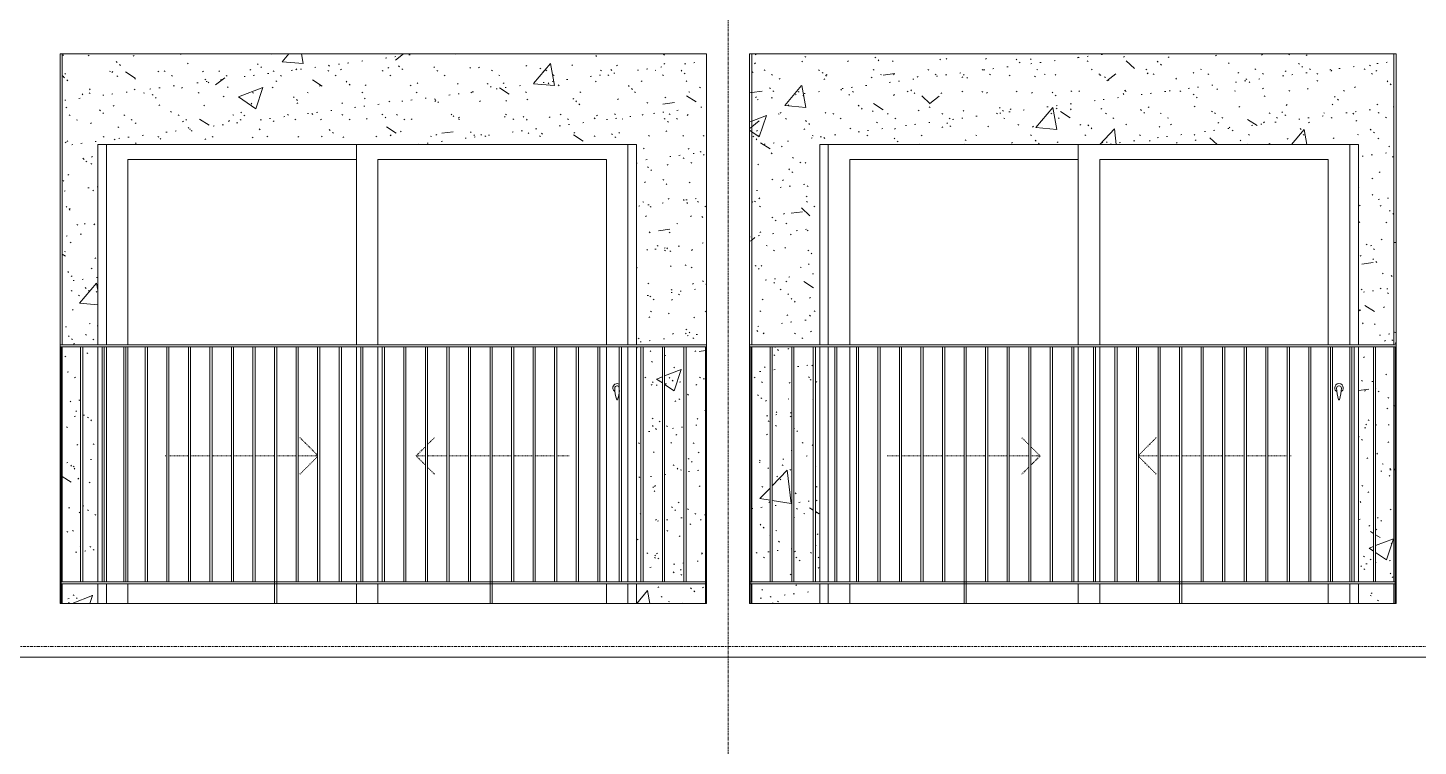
# Model space of a CAD drawing. Header units: millimetres. Extents: x -134153 to 99383, y -5233 to 35400.
# Drawn here: x -95003 to -88550, y 25537 to 28871 of the extents above; entities that cross this region are included whole.
import ezdxf

# ---------------------------------------------------------------- set-up
doc = ezdxf.new("R2010")
doc.units = ezdxf.units.MM
for name, pattern in [('Centre', [31.75, 6.35, -4.7625, 15.875, -4.7625]), ('Dash', [6, 3, -3]), ('Grid Line', [22.225, 12.7, -3.175, 3.175, -3.175])]:
    doc.linetypes.add(name, pattern=pattern)
for name, color, linetype, lineweight in [('0-1', 7, 'Continuous', 5), ('A-DOOR', 31, 'Continuous', 9), ('A-DOOR-FRAM', 31, 'Continuous', 9), ('A-DOOR-HDLN', 31, 'Dash', 9), ('A-FLOR-HRAL', 11, 'Continuous', 9), ('A-FLOR-LEVL-2', 51, 'Centre', 9), ('A-WALL', 113, 'Continuous', 9), ('A-WALL-PATT-1', 9, 'Continuous', 9), ('I-WALL-1', 7, 'Continuous', 9), ('S-GRID-1', 1, 'Grid Line', 9)]:
    doc.layers.add(name, color=color, linetype=linetype, lineweight=lineweight)
pattern_1 = [(37.5, (-81864.44, 1200), (-5.1206, 156.61216), [5.364, -118.181, 5.364, -132.812, -132.08]), (37.5, (-81864.44, 1200), (-5.1206, 156.61216), [-261.722, 5.364, -126.716]), (7.5, (-81864.44, 1200), (143.847, 229.3842), [5.364, -61.285, 5.364, -105.989, -42.672]), (7.5, (-81864.44, 1200), (143.847, 229.3842), [-178.003, 5.364, -37.308]), (327.5, (-81964.42, 1200), (253.1176, 0.4601), [5.364, -35.276, 5.364, -140.94, -191.008]), (327.5, (-81964.42, 1200), (253.1176, 0.4601), [-186.944, 5.364, -185.644]), (317.5, (-81964.42, 1200), (244.3381, 71.3376), [5.364, -14.956, 5.364, -90.546, -109.728]), (317.5, (-81964.42, 1200), (244.3381, 71.3376), [-116.23, 5.364, -104.364])]
pattern_2 = [(50, (-81864.4, 1200), (1165.978, -102.01), [121.92, -1341.12]), (355, (-81864.4, 1200), (-225.554, 1222.763), [97.536, -1072.896]), (100.451, (-81767.3, 1191.5), (940.433, 1120.746), [103.616, -1139.776]), (46.184, (-81864.4, 1525.1), (1734.906, -269.074), [182.88, -2011.68]), (96.636, (-81719.9, 1502.7), (1519.38, 1583.54), [155.42, -1709.665]), (351.184, (-81864.4, 1525.1), (1519.39, 1583.52), [146.3, -1609.34]), (21, (-81701.9, 1443.8), (970.332, -654.498), [121.92, -1341.12]), (326, (-81701.9, 1443.8), (395.533, 1178.804), [97.536, -1072.896]), (71.451, (-81621, 1389.3), (1365.87, 524.296), [103.616, -1139.776]), (37.5, (-81864.44, 1200), (19.767, 541.1527), [53.645, -1006.246, 53.645, -1035.507, -1076.96]), (37.5, (-81864.44, 1200), (19.767, 541.1527), [-2149.043, 53.645, -1023.315]), (7.5, (-81864.44, 1200), (427.646, 641.156), [53.645, -567.334, 53.645, -981.862, -410.464]), (7.5, (-81864.44, 1200), (427.646, 641.156), [-1656.486, 53.645, -356.82]), (327.5, (-82226.95, 1200), (867.782, -36.665), [53.645, -352.755, 53.645, -1214.323, -1682.496]), (327.5, (-82226.95, 1200), (867.782, -36.665), [-1674.368, 53.645, -1628.85]), (317.5, (-82389.5, 1200), (948.028, 162.73), [53.645, -474.675, 53.645, -788.416, -1194.816]), (317.5, (-82389.5, 1200), (948.028, 162.73), [-1370.38, 53.645, -1141.17])]

# ---------------------------------------------------------------- blocks, each defined once
blk = doc.blocks.new('NCV_TKTC_TANG 6 - 8_rvt-2-TKCS_MẶT ĐỨNG HƯỚNG BẮC')
at = {"layer": 'A-WALL-PATT-1'}
h = blk.add_hatch(dxfattribs=at)
h.set_pattern_fill('FP_2', color=256, style=0, pattern_type=2)
h.set_pattern_definition(pattern_2)
h.paths.add_polyline_path([(-91883.3, 26200), (-91857.6, 26200), (-91857.6, 26290), (-92177.6, 26290), (-92177.6, 26200)])
h.paths.add_polyline_path([(-94842.6, 26200), (-94677.6, 26200), (-94677.6, 26290), (-94842.6, 26290)])
h.paths.add_polyline_path([(-94747.6, 26300), (-94677.6, 26300), (-94677.6, 27390), (-94747.6, 27390), (-94747.6, 26388.5)])
h.paths.add_polyline_path([(-91888.2, 26300), (-91857.6, 26300), (-91857.6, 27390), (-91947.6, 27390), (-91947.6, 26300), (-91897.1, 26300)])
h.paths.add_polyline_path([(-94757.6, 26300), (-94757.6, 27390), (-94842.6, 27390), (-94842.6, 26300), (-94824.5, 26300)])
h.paths.add_polyline_path([(-92177.6, 26300), (-92157.6, 26300), (-92157.6, 27390), (-92177.6, 27390), (-92177.6, 26388.5)])
h.paths.add_polyline_path([(-92057.6, 26300), (-92057.6, 27390), (-92147.6, 27390), (-92147.6, 26300)])
h.paths.add_polyline_path([(-92047.6, 26300), (-91957.6, 26300), (-91957.6, 27390), (-92047.6, 27389), (-92047.6, 26388.5)])
h.paths.add_polyline_path([(-94677.6, 27400), (-94677.6, 28330), (-92177.6, 28330), (-92177.6, 27400), (-91852.6, 27400), (-91852.6, 28750), (-94842.6, 28750), (-94842.6, 27400), (-94744.9, 27400)])
h = blk.add_hatch(dxfattribs=at)
h.set_pattern_fill('FP_3', color=256, style=0, pattern_type=2)
h.set_pattern_definition(pattern_1)
h.paths.add_polyline_path([(-91883.3, 26200), (-91857.6, 26200), (-91857.6, 26290), (-92177.6, 26290), (-92177.6, 26200)])
h.paths.add_polyline_path([(-94842.6, 26200), (-94677.6, 26200), (-94677.6, 26290), (-94842.6, 26290)])
h.paths.add_polyline_path([(-94747.6, 26300), (-94677.6, 26300), (-94677.6, 27390), (-94747.6, 27390), (-94747.6, 26388.5)])
h.paths.add_polyline_path([(-91888.2, 26300), (-91857.6, 26300), (-91857.6, 27390), (-91947.6, 27390), (-91947.6, 26300), (-91897.1, 26300)])
h.paths.add_polyline_path([(-94757.6, 26300), (-94757.6, 27390), (-94842.6, 27390), (-94842.6, 26300), (-94824.5, 26300)])
h.paths.add_polyline_path([(-92177.6, 26300), (-92157.6, 26300), (-92157.6, 27390), (-92177.6, 27390), (-92177.6, 26388.5)])
h.paths.add_polyline_path([(-92057.6, 26300), (-92057.6, 27390), (-92147.6, 27390), (-92147.6, 26300)])
h.paths.add_polyline_path([(-92047.6, 26300), (-91957.6, 26300), (-91957.6, 27390), (-92047.6, 27389), (-92047.6, 26388.5)])
h.paths.add_polyline_path([(-94677.6, 27400), (-94677.6, 28330), (-92177.6, 28330), (-92177.6, 27400), (-91852.6, 27400), (-91852.6, 28750), (-94842.6, 28750), (-94842.6, 27400), (-94744.9, 27400)])
h = blk.add_hatch(dxfattribs=at)
h.set_pattern_fill('FP_2', color=256, style=0, pattern_type=2)
h.set_pattern_definition(pattern_2)
h.paths.add_polyline_path([(-91647.6, 26200), (-91642.7, 26200), (-91643.2, 26290), (-91647.6, 26290)])
h.paths.add_polyline_path([(-91642.7, 26300), (-91642.7, 27390), (-91647.6, 27390), (-91647.6, 26300), (-91643.2, 26300)])
h.paths.add_polyline_path([(-91652.6, 27400), (-91642.7, 27400), (-91642.7, 28750), (-91652.6, 28750), (-91652.6, 27492.5)])
h = blk.add_hatch(dxfattribs=at)
h.set_pattern_fill('FP_3', color=256, style=0, pattern_type=2)
h.set_pattern_definition(pattern_1)
h.paths.add_polyline_path([(-91647.6, 26200), (-91642.7, 26200), (-91643.2, 26290), (-91647.6, 26290)])
h.paths.add_polyline_path([(-91642.7, 26300), (-91642.7, 27390), (-91647.6, 27390), (-91647.6, 26300), (-91643.2, 26300)])
h.paths.add_polyline_path([(-91652.6, 27400), (-91642.7, 27400), (-91642.7, 28750), (-91652.6, 28750), (-91652.6, 27492.5)])
h = blk.add_hatch(dxfattribs=at)
h.set_pattern_fill('FP_2', color=256, style=0, pattern_type=2)
h.set_pattern_definition(pattern_2)
h.paths.add_polyline_path([(-91642.7, 26200), (-91327.7, 26200), (-91327.7, 26290), (-91642.7, 26290)])
h.paths.add_polyline_path([(-88827.7, 26200), (-88662.7, 26200), (-88662.7, 26290), (-88827.7, 26290)])
h.paths.add_polyline_path([(-91608.2, 26300), (-91557.6, 26300), (-91557.6, 27390), (-91642.7, 27390), (-91642.7, 26300), (-91617.1, 26300)])
h.paths.add_polyline_path([(-91327.7, 26300), (-91327.7, 27390), (-91347.6, 27390), (-91347.6, 26300)])
h.paths.add_polyline_path([(-91357.6, 26300), (-91357.6, 27390), (-91447.6, 27390), (-91447.6, 26300)])
h.paths.add_polyline_path([(-91547.6, 26300), (-91457.6, 26300), (-91457.6, 27390), (-91547.6, 27390), (-91547.6, 26388.5)])
h.paths.add_polyline_path([(-88677.7, 26300), (-88662.7, 26300), (-88662.7, 27390), (-88747.6, 27390), (-88747.6, 26300), (-88680.8, 26300)])
h.paths.add_polyline_path([(-88827.7, 26300), (-88757.6, 26300), (-88757.6, 27390), (-88827.7, 27390), (-88827.7, 26388.5)])
h.paths.add_polyline_path([(-91460.3, 27400), (-91327.7, 27400), (-91327.7, 28330), (-88827.7, 28330), (-88827.7, 27400), (-88662.7, 27400), (-88662.7, 28750), (-91642.7, 28750), (-91642.7, 27400)])
h = blk.add_hatch(dxfattribs=at)
h.set_pattern_fill('FP_3', color=256, style=0, pattern_type=2)
h.set_pattern_definition(pattern_1)
h.paths.add_polyline_path([(-91642.7, 26200), (-91327.7, 26200), (-91327.7, 26290), (-91642.7, 26290)])
h.paths.add_polyline_path([(-88827.7, 26200), (-88662.7, 26200), (-88662.7, 26290), (-88827.7, 26290)])
h.paths.add_polyline_path([(-91608.2, 26300), (-91557.6, 26300), (-91557.6, 27390), (-91642.7, 27390), (-91642.7, 26300), (-91617.1, 26300)])
h.paths.add_polyline_path([(-91327.7, 26300), (-91327.7, 27390), (-91347.6, 27390), (-91347.6, 26300)])
h.paths.add_polyline_path([(-91357.6, 26300), (-91357.6, 27390), (-91447.6, 27390), (-91447.6, 26300)])
h.paths.add_polyline_path([(-91547.6, 26300), (-91457.6, 26300), (-91457.6, 27390), (-91547.6, 27390), (-91547.6, 26388.5)])
h.paths.add_polyline_path([(-88677.7, 26300), (-88662.7, 26300), (-88662.7, 27390), (-88747.6, 27390), (-88747.6, 26300), (-88680.8, 26300)])
h.paths.add_polyline_path([(-88827.7, 26300), (-88757.6, 26300), (-88757.6, 27390), (-88827.7, 27390), (-88827.7, 26388.5)])
h.paths.add_polyline_path([(-91460.3, 27400), (-91327.7, 27400), (-91327.7, 28330), (-88827.7, 28330), (-88827.7, 27400), (-88662.7, 27400), (-88662.7, 28750), (-91642.7, 28750), (-91642.7, 27400)])
h = blk.add_hatch(dxfattribs=at)
h.set_pattern_fill('FP_3', color=256, style=0, pattern_type=2)
h.set_pattern_definition(pattern_1)
h.paths.add_polyline_path([(-88662.7, 26200), (-88657.6, 26200), (-88657.6, 26290), (-88662.7, 26290), (-88662.7, 26212.8)])
h.paths.add_polyline_path([(-88657.6, 26300), (-88658.6, 27390), (-88662.7, 27390), (-88662.2, 26300)])
h.paths.add_polyline_path([(-88652.7, 27400), (-88654.1, 28750), (-88662.7, 28750), (-88662.7, 27400), (-88658.6, 27400)])
at = {"layer": 'I-WALL-1'}
for p, q in [((-94842.6, 28750), (-94842.6, 27400)), ((-91642.7, 28750), (-91642.7, 27400)), ((-88662.7, 27400), (-88662.7, 28750)), ((-88652.7, 28750), (-88652.7, 27400)), ((-94677.6, 27400), (-94677.6, 28330)), ((-94677.6, 28330), (-92177.6, 28330)), ((-92177.6, 28330), (-92177.6, 27400)), ((-91327.7, 27400), (-91327.7, 28330)), ((-91327.7, 28330), (-88827.7, 28330)), ((-88827.7, 28330), (-88827.7, 27400)), ((-94842.6, 27390), (-94842.6, 26300)), ((-94677.6, 26300), (-94677.6, 27390)), ((-92177.6, 27390), (-92177.6, 26300)), ((-91642.7, 27390), (-91642.7, 26300)), ((-91327.7, 26300), (-91327.7, 27390)), ((-88827.7, 27390), (-88827.7, 26300)), ((-88662.7, 26300), (-88662.7, 27390)), ((-94842.6, 26290), (-94842.6, 26200)), ((-94677.6, 26200), (-94677.6, 26290)), ((-92177.6, 26290), (-92177.6, 26200)), ((-91642.7, 26290), (-91642.7, 26200)), ((-91327.7, 26200), (-91327.7, 26290)), ((-88827.7, 26290), (-88827.7, 26200)), ((-88662.7, 26200), (-88662.7, 26290))]:
    blk.add_line(p, q, dxfattribs=at)
blk = doc.blocks.new('DEG_02-DEG_03 - DEG_02-2500x2400mm-CỬA ĐI 02 CÁNH TRƯỢT-625766-TKCS_MẶT ĐỨNG HƯỚNG BẮC')
at = {"layer": 'A-DOOR'}
for p, q in [((-93477.6, 10400), (-93477.6, 11330)), ((-92217.6, 11330), (-92217.6, 10400)), ((-94537.6, 11260), (-94537.6, 10400)), ((-94537.6, 11260), (-93477.6, 11260)), ((-93377.6, 11260), (-93377.6, 10400)), ((-93377.6, 11260), (-92317.6, 11260)), ((-92317.6, 10400), (-92317.6, 11260)), ((-94537.6, 10390), (-94537.6, 9300)), ((-93477.6, 9300), (-93477.6, 10390)), ((-93377.6, 10390), (-93377.6, 9300)), ((-92317.6, 9300), (-92317.6, 10390)), ((-92217.6, 10390), (-92217.6, 9300)), ((-94537.6, 9290), (-94537.6, 9200)), ((-93477.6, 9200), (-93477.6, 9290)), ((-93377.6, 9290), (-93377.6, 9200)), ((-92317.6, 9200), (-92317.6, 9290)), ((-92217.6, 9290), (-92217.6, 9200))]:
    blk.add_line(p, q, dxfattribs=at)
at = {"layer": 'A-DOOR', "flags": 128}
blk.add_lwpolyline([(-92266.1, 10208.7), (-92266.1, 10208.7), (-92266.1, 10208.7), (-92266.1, 10208.7), (-92266.1, 10208.7), (-92266.1, 10208.7), (-92266.1, 10208.7), (-92266.2, 10208.7), (-92266.2, 10208.7), (-92266.2, 10208.7), (-92266.2, 10208.7), (-92266.3, 10208.7), (-92266.3, 10208.7), (-92266.3, 10208.7), (-92266.4, 10208.7), (-92266.4, 10208.7), (-92266.4, 10208.7), (-92266.5, 10208.7), (-92266.5, 10208.7), (-92266.6, 10208.7), (-92266.6, 10208.7), (-92266.7, 10208.7), (-92266.7, 10208.7), (-92266.8, 10208.7), (-92266.8, 10208.7), (-92266.9, 10208.7), (-92266.9, 10208.7), (-92267, 10208.7), (-92267, 10208.7), (-92267.1, 10208.7), (-92267.1, 10208.7), (-92267.2, 10208.7), (-92267.3, 10208.7), (-92267.3, 10208.7), (-92267.4, 10208.7), (-92267.4, 10208.7), (-92267.5, 10208.7), (-92267.5, 10208.7), (-92267.6, 10208.7), (-92267.7, 10208.7), (-92267.7, 10208.7), (-92267.8, 10208.7), (-92267.8, 10208.7), (-92267.9, 10208.7), (-92268, 10208.7), (-92268, 10208.7), (-92268.1, 10208.7), (-92268.1, 10208.7), (-92268.2, 10208.7), (-92268.2, 10208.7), (-92268.3, 10208.7), (-92268.3, 10208.7), (-92268.4, 10208.7), (-92268.4, 10208.7), (-92268.5, 10208.7), (-92268.5, 10208.7), (-92268.6, 10208.7), (-92268.6, 10208.7), (-92268.7, 10208.7), (-92268.7, 10208.7), (-92268.7, 10208.7), (-92268.8, 10208.7), (-92268.8, 10208.7), (-92268.8, 10208.7), (-92268.9, 10208.7), (-92268.9, 10208.7), (-92268.9, 10208.7), (-92269, 10208.7), (-92269, 10208.7), (-92269, 10208.7), (-92269, 10208.7), (-92269, 10208.7), (-92269, 10208.7), (-92269, 10208.7), (-92269.1, 10208.7), (-92269.1, 10208.7)], dxfattribs=at)
at = {"layer": 'A-DOOR'}
for centre, radius, start, end in [((-92267.6, 10200), 20, 60, 180), ((-92267.6, 10200), 20, 180, 240), ((-92269.1, 10199.2), 9.45, 90, 180), ((-92113.8, 10199.2), 164.8, 180, 199.13397), ((-92266.1, 10199.2), 9.45, 30, 90), ((-92267.2, 10146), 2.34, 199.13397, 261.03098), ((-92267.9, 10146), 2.34, 278.96902, 340.86603), ((-92421.4, 10199.2), 164.8, 340.86603, 356.02944)]:
    blk.add_arc(centre, radius, start, end, dxfattribs=at)
at = {"layer": 'A-DOOR-FRAM'}
for p, q in [((-94637.6, 10400), (-94637.6, 11330)), ((-92217.6, 10400), (-92217.6, 11330)), ((-94637.6, 9300), (-94637.6, 10390)), ((-92217.6, 9300), (-92217.6, 10390)), ((-94637.6, 9200), (-94637.6, 9290)), ((-92217.6, 9200), (-92217.6, 9290))]:
    blk.add_line(p, q, dxfattribs=at)
at = {"layer": 'A-DOOR-HDLN'}
for p, q in [((-93657.6, 9887), (-93739.7, 9969.1)), ((-93147.6, 9937), (-93115.5, 9969.1)), ((-94364.8, 9884.2), (-94357.6, 9884.2)), ((-94347.6, 9884.2), (-94257.6, 9884.2)), ((-94247.6, 9884.2), (-94157.6, 9884.2)), ((-94147.6, 9884.2), (-94057.6, 9884.2)), ((-94047.6, 9884.2), (-93957.6, 9884.2)), ((-93947.6, 9884.2), (-93857.6, 9884.2)), ((-93847.6, 9884.2), (-93757.6, 9884.2)), ((-93747.6, 9884.2), (-93657.6, 9884.2)), ((-93657.6, 9881.5), (-93739.7, 9799.4)), ((-93200.3, 9884.2), (-93157.6, 9927)), ((-93200.3, 9884.2), (-93157.6, 9841.5)), ((-93157.6, 9884.2), (-93200.3, 9884.2)), ((-93057.6, 9884.2), (-93147.6, 9884.2)), ((-92957.6, 9884.2), (-93047.6, 9884.2)), ((-92857.6, 9884.2), (-92947.6, 9884.2)), ((-92757.6, 9884.2), (-92847.6, 9884.2)), ((-92657.6, 9884.2), (-92747.6, 9884.2)), ((-92557.6, 9884.2), (-92647.6, 9884.2)), ((-92490.3, 9884.2), (-92547.6, 9884.2)), ((-93147.6, 9831.5), (-93115.5, 9799.4))]:
    blk.add_line(p, q, dxfattribs=at)
blk = doc.blocks.new('DEG_02-DEG_03 - DEG_02-2500x2400mm-CỬA ĐI 02 CÁNH TRƯỢT-V24-TKCS_MẶT ĐỨNG HƯỚNG BẮC')
at = {"layer": 'A-DOOR'}
for p, q in [((-90127.6, 10400), (-90127.6, 11330)), ((-88867.6, 11330), (-88867.6, 10400)), ((-91187.6, 11260), (-91187.6, 10400)), ((-91187.6, 11260), (-90127.6, 11260)), ((-90027.6, 11260), (-90027.6, 10400)), ((-90027.6, 11260), (-88967.6, 11260)), ((-88967.6, 10400), (-88967.6, 11260)), ((-91187.6, 10390), (-91187.6, 9300)), ((-90127.6, 9300), (-90127.6, 10390)), ((-90027.6, 10390), (-90027.6, 9300)), ((-88967.6, 9300), (-88967.6, 10390)), ((-88867.6, 10390), (-88867.6, 9300)), ((-91187.6, 9290), (-91187.6, 9200)), ((-90127.6, 9200), (-90127.6, 9290)), ((-90027.6, 9290), (-90027.6, 9200)), ((-88967.6, 9200), (-88967.6, 9290)), ((-88867.6, 9290), (-88867.6, 9200))]:
    blk.add_line(p, q, dxfattribs=at)
at = {"layer": 'A-DOOR', "flags": 128}
blk.add_lwpolyline([(-88916.1, 10208.7), (-88916.1, 10208.7), (-88916.1, 10208.7), (-88916.1, 10208.7), (-88916.1, 10208.7), (-88916.1, 10208.7), (-88916.1, 10208.7), (-88916.2, 10208.7), (-88916.2, 10208.7), (-88916.2, 10208.7), (-88916.2, 10208.7), (-88916.3, 10208.7), (-88916.3, 10208.7), (-88916.3, 10208.7), (-88916.4, 10208.7), (-88916.4, 10208.7), (-88916.4, 10208.7), (-88916.5, 10208.7), (-88916.5, 10208.7), (-88916.6, 10208.7), (-88916.6, 10208.7), (-88916.7, 10208.7), (-88916.7, 10208.7), (-88916.8, 10208.7), (-88916.8, 10208.7), (-88916.9, 10208.7), (-88916.9, 10208.7), (-88917, 10208.7), (-88917, 10208.7), (-88917.1, 10208.7), (-88917.1, 10208.7), (-88917.2, 10208.7), (-88917.3, 10208.7), (-88917.3, 10208.7), (-88917.4, 10208.7), (-88917.4, 10208.7), (-88917.5, 10208.7), (-88917.5, 10208.7), (-88917.6, 10208.7), (-88917.7, 10208.7), (-88917.7, 10208.7), (-88917.8, 10208.7), (-88917.8, 10208.7), (-88917.9, 10208.7), (-88918, 10208.7), (-88918, 10208.7), (-88918.1, 10208.7), (-88918.1, 10208.7), (-88918.2, 10208.7), (-88918.2, 10208.7), (-88918.3, 10208.7), (-88918.3, 10208.7), (-88918.4, 10208.7), (-88918.4, 10208.7), (-88918.5, 10208.7), (-88918.5, 10208.7), (-88918.6, 10208.7), (-88918.6, 10208.7), (-88918.7, 10208.7), (-88918.7, 10208.7), (-88918.7, 10208.7), (-88918.8, 10208.7), (-88918.8, 10208.7), (-88918.8, 10208.7), (-88918.9, 10208.7), (-88918.9, 10208.7), (-88918.9, 10208.7), (-88919, 10208.7), (-88919, 10208.7), (-88919, 10208.7), (-88919, 10208.7), (-88919, 10208.7), (-88919, 10208.7), (-88919, 10208.7), (-88919.1, 10208.7), (-88919.1, 10208.7)], dxfattribs=at)
at = {"layer": 'A-DOOR'}
for centre, radius, start, end in [((-88917.6, 10200), 20, 0, 180), ((-88917.6, 10200), 20, 180, 240), ((-88919.1, 10199.2), 9.45, 90, 180), ((-88763.8, 10199.2), 164.8, 180, 199.13397), ((-88916.1, 10199.2), 9.45, 0, 90), ((-89071.4, 10199.2), 164.8, 340.86603, 0), ((-88917.6, 10200), 20, 300, 0), ((-88917.2, 10146), 2.34, 199.13397, 261.03098), ((-88917.9, 10146), 2.34, 278.96902, 340.86603)]:
    blk.add_arc(centre, radius, start, end, dxfattribs=at)
at = {"layer": 'A-DOOR-FRAM'}
for p, q in [((-91327.6, 11330), (-91327.6, 10400)), ((-91287.6, 10400), (-91287.6, 11330)), ((-88867.6, 10400), (-88867.6, 11330)), ((-91327.6, 10390), (-91327.6, 9300)), ((-91287.6, 9300), (-91287.6, 10390)), ((-88867.6, 9300), (-88867.6, 10390)), ((-91327.6, 9290), (-91327.6, 9200)), ((-91287.6, 9200), (-91287.6, 9290)), ((-88867.6, 9200), (-88867.6, 9290))]:
    blk.add_line(p, q, dxfattribs=at)
at = {"layer": 'A-DOOR-HDLN'}
for p, q in [((-90357.6, 9937), (-90389.7, 9969.1)), ((-89847.6, 9887), (-89765.5, 9969.1)), ((-91014.8, 9884.2), (-90957.6, 9884.2)), ((-90947.6, 9884.2), (-90857.6, 9884.2)), ((-90847.6, 9884.2), (-90757.6, 9884.2)), ((-90747.6, 9884.2), (-90657.6, 9884.2)), ((-90647.6, 9884.2), (-90557.6, 9884.2)), ((-90547.6, 9884.2), (-90457.6, 9884.2)), ((-90447.6, 9884.2), (-90357.6, 9884.2)), ((-90304.8, 9884.2), (-90347.6, 9927)), ((-90304.8, 9884.2), (-90347.6, 9841.5)), ((-90347.6, 9884.2), (-90304.8, 9884.2)), ((-89757.6, 9884.2), (-89847.6, 9884.2)), ((-89847.6, 9881.5), (-89765.5, 9799.4)), ((-89657.6, 9884.2), (-89747.6, 9884.2)), ((-89557.6, 9884.2), (-89647.6, 9884.2)), ((-89457.6, 9884.2), (-89547.6, 9884.2)), ((-89357.6, 9884.2), (-89447.6, 9884.2)), ((-89257.6, 9884.2), (-89347.6, 9884.2)), ((-89157.6, 9884.2), (-89247.6, 9884.2)), ((-89140.3, 9884.2), (-89147.6, 9884.2)), ((-90357.6, 9831.5), (-90389.7, 9799.4))]:
    blk.add_line(p, q, dxfattribs=at)
blk = doc.blocks.new('Railing - 10mm-1251313-TKCS_MẶT ĐỨNG HƯỚNG BẮC')
at = {"layer": 'A-FLOR-HRAL'}
for p, q in [((-60830.064287, 5900), (-60830.064287, 6990)), ((-60820.064287, 6990), (-60820.064287, 5900))]:
    blk.add_line(p, q, dxfattribs=at)
blk = doc.blocks.new('Railing - 50 x 10mm-1251315-TKCS_MẶT ĐỨNG HƯỚNG BẮC')
at = {"layer": 'A-FLOR-HRAL'}
for p, q in [((-59897.564287, 6990), (-59907.564287, 6990)), ((-59907.564287, 5800), (-59907.564287, 6990)), ((-59897.564287, 6990), (-59897.564287, 5800))]:
    blk.add_line(p, q, dxfattribs=at)
blk = doc.blocks.new('Railing - 50 x 10mm-V58-TKCS_MẶT ĐỨNG HƯỚNG BẮC')
at = {"layer": 'A-FLOR-HRAL'}
for q in [(-69052.635618, 6990), (-69047.564287, 5800)]:
    blk.add_line((-69047.564287, 6990), q, dxfattribs=at)
blk = doc.blocks.new('Railing - 50 x 10mm-V55-TKCS_MẶT ĐỨNG HƯỚNG BẮC')
at = {"layer": 'A-FLOR-HRAL'}
for p in [(-57852.564287, 6990), (-57857.564287, 5800)]:
    blk.add_line(p, (-57857.564287, 6990), dxfattribs=at)
blk = doc.blocks.new('Railing - Railing-3827941-TKCS_MẶT ĐỨNG HƯỚNG BẮC')
at = {"layer": 'A-FLOR-HRAL'}
for p, q in [((-91652.6, 26300), (-88652.6, 26300)), ((-91652.6, 26290), (-88652.6, 26290)), ((-88652.6, 26300), (-88652.6, 26290))]:
    blk.add_line(p, q, dxfattribs=at)
at = {"extrusion": (0, 0, -1), "zscale": -1}
for name, p in [('Railing - 50 x 10mm-V55-TKCS_MẶT ĐỨNG HƯỚNG BẮC', (149505.1, 20400)), ('Railing - 10mm-1251313-TKCS_MẶT ĐỨNG HƯỚNG BẮC', (152377.6, 20400)), ('Railing - 10mm-1251313-TKCS_MẶT ĐỨNG HƯỚNG BẮC', (152277.6, 20400)), ('Railing - 10mm-1251313-TKCS_MẶT ĐỨNG HƯỚNG BẮC', (152177.6, 20400)), ('Railing - 10mm-1251313-TKCS_MẶT ĐỨNG HƯỚNG BẮC', (152077.6, 20400)), ('Railing - 10mm-1251313-TKCS_MẶT ĐỨNG HƯỚNG BẮC', (151977.6, 20400)), ('Railing - 10mm-1251313-TKCS_MẶT ĐỨNG HƯỚNG BẮC', (151877.6, 20400)), ('Railing - 10mm-1251313-TKCS_MẶT ĐỨNG HƯỚNG BẮC', (151777.6, 20400)), ('Railing - 10mm-1251313-TKCS_MẶT ĐỨNG HƯỚNG BẮC', (151677.6, 20400)), ('Railing - 10mm-1251313-TKCS_MẶT ĐỨNG HƯỚNG BẮC', (151577.6, 20400)), ('Railing - 50 x 10mm-1251315-TKCS_MẶT ĐỨNG HƯỚNG BẮC', (150555.1, 20400)), ('Railing - 10mm-1251313-TKCS_MẶT ĐỨNG HƯỚNG BẮC', (151377.6, 20400)), ('Railing - 10mm-1251313-TKCS_MẶT ĐỨNG HƯỚNG BẮC', (151277.6, 20400)), ('Railing - 10mm-1251313-TKCS_MẶT ĐỨNG HƯỚNG BẮC', (151177.6, 20400)), ('Railing - 10mm-1251313-TKCS_MẶT ĐỨNG HƯỚNG BẮC', (151077.6, 20400)), ('Railing - 10mm-1251313-TKCS_MẶT ĐỨNG HƯỚNG BẮC', (150977.6, 20400)), ('Railing - 10mm-1251313-TKCS_MẶT ĐỨNG HƯỚNG BẮC', (150877.6, 20400)), ('Railing - 10mm-1251313-TKCS_MẶT ĐỨNG HƯỚNG BẮC', (150777.6, 20400)), ('Railing - 10mm-1251313-TKCS_MẶT ĐỨNG HƯỚNG BẮC', (150677.6, 20400)), ('Railing - 10mm-1251313-TKCS_MẶT ĐỨNG HƯỚNG BẮC', (150577.6, 20400)), ('Railing - 50 x 10mm-1251315-TKCS_MẶT ĐỨNG HƯỚNG BẮC', (149555.1, 20400)), ('Railing - 10mm-1251313-TKCS_MẶT ĐỨNG HƯỚNG BẮC', (150377.6, 20400)), ('Railing - 10mm-1251313-TKCS_MẶT ĐỨNG HƯỚNG BẮC', (150277.6, 20400)), ('Railing - 10mm-1251313-TKCS_MẶT ĐỨNG HƯỚNG BẮC', (150177.6, 20400)), ('Railing - 10mm-1251313-TKCS_MẶT ĐỨNG HƯỚNG BẮC', (150077.6, 20400)), ('Railing - 10mm-1251313-TKCS_MẶT ĐỨNG HƯỚNG BẮC', (149977.6, 20400)), ('Railing - 10mm-1251313-TKCS_MẶT ĐỨNG HƯỚNG BẮC', (149877.6, 20400)), ('Railing - 10mm-1251313-TKCS_MẶT ĐỨNG HƯỚNG BẮC', (149777.6, 20400)), ('Railing - 10mm-1251313-TKCS_MẶT ĐỨNG HƯỚNG BẮC', (149677.6, 20400)), ('Railing - 10mm-1251313-TKCS_MẶT ĐỨNG HƯỚNG BẮC', (149577.6, 20400)), ('Railing - 50 x 10mm-V58-TKCS_MẶT ĐỨNG HƯỚNG BẮC', (157705.1, 20400))]:
    blk.add_blockref(name, p, dxfattribs=at)
blk = doc.blocks.new('Top Rail Type - Top Rail_Internal_-3827942-TKCS_MẶT ĐỨNG HƯỚNG BẮC')
at = {"layer": 'A-FLOR-HRAL'}
for p, q in [((-88652.6, 27400), (-91652.6, 27400)), ((-88652.6, 27390), (-91652.6, 27390)), ((-88652.6, 27400), (-88652.6, 27390))]:
    blk.add_line(p, q, dxfattribs=at)
blk = doc.blocks.new('Railing - Railing-3827947-TKCS_MẶT ĐỨNG HƯỚNG BẮC')
at = {"layer": 'A-FLOR-HRAL'}
for p, q in [((-94852.6, 26300), (-91852.6, 26300)), ((-94852.6, 26290), (-91852.6, 26290)), ((-91852.6, 26300), (-91852.6, 26290))]:
    blk.add_line(p, q, dxfattribs=at)
at = {"extrusion": (0, 0, -1), "zscale": -1}
for name, p in [('Railing - 50 x 10mm-V55-TKCS_MẶT ĐỨNG HƯỚNG BẮC', (152705.1, 20400)), ('Railing - 10mm-1251313-TKCS_MẶT ĐỨNG HƯỚNG BẮC', (155577.6, 20400)), ('Railing - 10mm-1251313-TKCS_MẶT ĐỨNG HƯỚNG BẮC', (155477.6, 20400)), ('Railing - 10mm-1251313-TKCS_MẶT ĐỨNG HƯỚNG BẮC', (155377.6, 20400)), ('Railing - 10mm-1251313-TKCS_MẶT ĐỨNG HƯỚNG BẮC', (155277.6, 20400)), ('Railing - 10mm-1251313-TKCS_MẶT ĐỨNG HƯỚNG BẮC', (155177.6, 20400)), ('Railing - 10mm-1251313-TKCS_MẶT ĐỨNG HƯỚNG BẮC', (155077.6, 20400)), ('Railing - 10mm-1251313-TKCS_MẶT ĐỨNG HƯỚNG BẮC', (154977.6, 20400)), ('Railing - 10mm-1251313-TKCS_MẶT ĐỨNG HƯỚNG BẮC', (154877.6, 20400)), ('Railing - 10mm-1251313-TKCS_MẶT ĐỨNG HƯỚNG BẮC', (154777.6, 20400)), ('Railing - 50 x 10mm-1251315-TKCS_MẶT ĐỨNG HƯỚNG BẮC', (153755.1, 20400)), ('Railing - 10mm-1251313-TKCS_MẶT ĐỨNG HƯỚNG BẮC', (154577.6, 20400)), ('Railing - 10mm-1251313-TKCS_MẶT ĐỨNG HƯỚNG BẮC', (154477.6, 20400)), ('Railing - 10mm-1251313-TKCS_MẶT ĐỨNG HƯỚNG BẮC', (154377.6, 20400)), ('Railing - 10mm-1251313-TKCS_MẶT ĐỨNG HƯỚNG BẮC', (154277.6, 20400)), ('Railing - 10mm-1251313-TKCS_MẶT ĐỨNG HƯỚNG BẮC', (154177.6, 20400)), ('Railing - 10mm-1251313-TKCS_MẶT ĐỨNG HƯỚNG BẮC', (154077.6, 20400)), ('Railing - 10mm-1251313-TKCS_MẶT ĐỨNG HƯỚNG BẮC', (153977.6, 20400)), ('Railing - 10mm-1251313-TKCS_MẶT ĐỨNG HƯỚNG BẮC', (153877.6, 20400)), ('Railing - 10mm-1251313-TKCS_MẶT ĐỨNG HƯỚNG BẮC', (153777.6, 20400)), ('Railing - 50 x 10mm-1251315-TKCS_MẶT ĐỨNG HƯỚNG BẮC', (152755.1, 20400)), ('Railing - 10mm-1251313-TKCS_MẶT ĐỨNG HƯỚNG BẮC', (153577.6, 20400)), ('Railing - 10mm-1251313-TKCS_MẶT ĐỨNG HƯỚNG BẮC', (153477.6, 20400)), ('Railing - 10mm-1251313-TKCS_MẶT ĐỨNG HƯỚNG BẮC', (153377.6, 20400)), ('Railing - 10mm-1251313-TKCS_MẶT ĐỨNG HƯỚNG BẮC', (153277.6, 20400)), ('Railing - 10mm-1251313-TKCS_MẶT ĐỨNG HƯỚNG BẮC', (153177.6, 20400)), ('Railing - 10mm-1251313-TKCS_MẶT ĐỨNG HƯỚNG BẮC', (153077.6, 20400)), ('Railing - 10mm-1251313-TKCS_MẶT ĐỨNG HƯỚNG BẮC', (152977.6, 20400)), ('Railing - 10mm-1251313-TKCS_MẶT ĐỨNG HƯỚNG BẮC', (152877.6, 20400)), ('Railing - 10mm-1251313-TKCS_MẶT ĐỨNG HƯỚNG BẮC', (152777.6, 20400)), ('Railing - 50 x 10mm-V58-TKCS_MẶT ĐỨNG HƯỚNG BẮC', (160905.1, 20400))]:
    blk.add_blockref(name, p, dxfattribs=at)
blk = doc.blocks.new('Top Rail Type - Top Rail_Internal_-3827948-TKCS_MẶT ĐỨNG HƯỚNG BẮC')
at = {"layer": 'A-FLOR-HRAL'}
for p, q in [((-91852.6, 27400), (-94852.6, 27400)), ((-91852.6, 27390), (-94852.6, 27390)), ((-91852.6, 27400), (-91852.6, 27390))]:
    blk.add_line(p, q, dxfattribs=at)

msp = doc.modelspace()

# ---------------------------------------------------------------- linework, layer by layer
at = {"layer": 'A-FLOR-LEVL-2'}
msp.add_line((-134152.6, 26000), (-25724.3, 26000), dxfattribs=at)
at = {"layer": 'A-WALL'}
for p, q in [((-94852.6, 28750), (-91852.5, 28750)), ((-94852.6, 26200), (-94852.6, 28750)), ((-91852.5, 28750), (-91852.5, 26200)), ((-91652.6, 28750), (-88652.5, 28750)), ((-91652.6, 26200), (-91652.6, 28750)), ((-88652.5, 28750), (-88652.5, 26200)), ((-91852.5, 26200), (-94852.6, 26200)), ((-88652.5, 26200), (-91652.6, 26200)), ((-84852.6, 25950), (-98652.6, 25950))]:
    msp.add_line(p, q, dxfattribs=at)
at = {"layer": 'S-GRID-1'}
msp.add_line((-91752.6, 207.3), (-91752.6, 30285.9), dxfattribs=at)

# ---------------------------------------------------------------- block references
at = {"layer": '0-1'}
msp.add_blockref('NCV_TKTC_TANG 6 - 8_rvt-2-TKCS_MẶT ĐỨNG HƯỚNG BẮC', (0, 0), dxfattribs=at)
at = {"layer": 'A-DOOR'}
for name in ['DEG_02-DEG_03 - DEG_02-2500x2400mm-CỬA ĐI 02 CÁNH TRƯỢT-625766-TKCS_MẶT ĐỨNG HƯỚNG BẮC', 'DEG_02-DEG_03 - DEG_02-2500x2400mm-CỬA ĐI 02 CÁNH TRƯỢT-V24-TKCS_MẶT ĐỨNG HƯỚNG BẮC']:
    msp.add_blockref(name, (0, 17000), dxfattribs=at)
at = {"layer": 'A-FLOR-HRAL'}
for name in ['Top Rail Type - Top Rail_Internal_-3827948-TKCS_MẶT ĐỨNG HƯỚNG BẮC', 'Railing - Railing-3827947-TKCS_MẶT ĐỨNG HƯỚNG BẮC', 'Top Rail Type - Top Rail_Internal_-3827942-TKCS_MẶT ĐỨNG HƯỚNG BẮC', 'Railing - Railing-3827941-TKCS_MẶT ĐỨNG HƯỚNG BẮC']:
    msp.add_blockref(name, (0, 0), dxfattribs=at)

doc.saveas('drawing.dxf')
